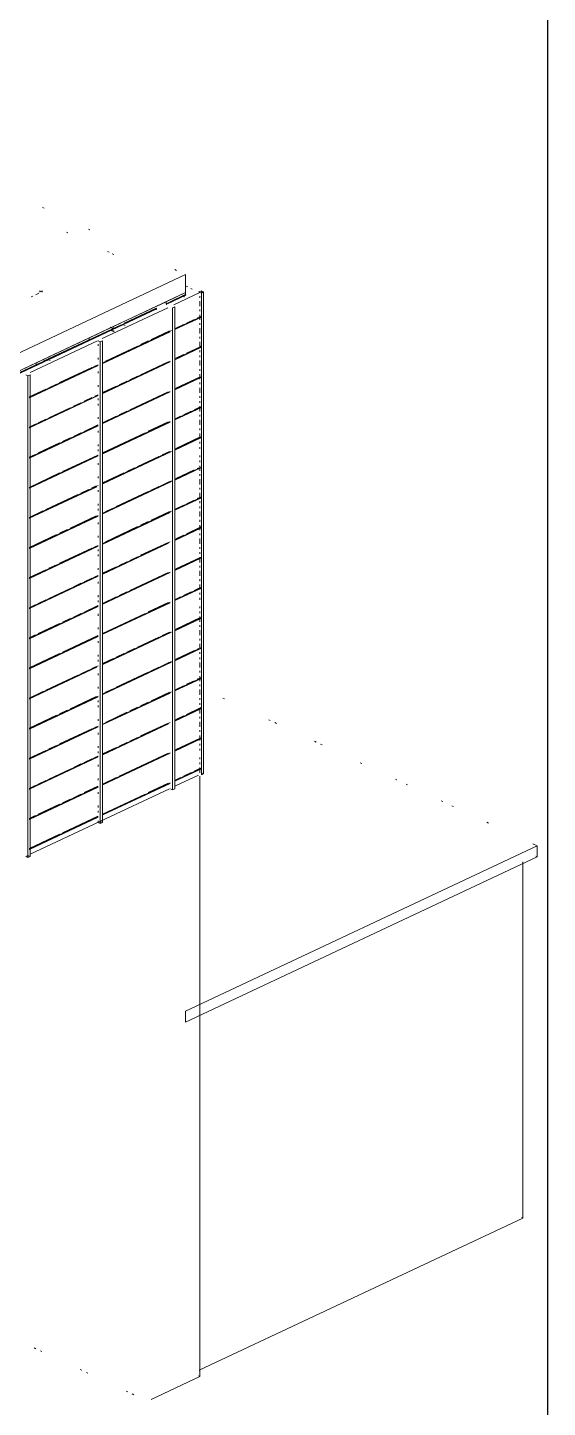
# Paper-space layout '03 3D Building and Roof' of a CAD drawing. Header units: millimetres. Extents: x 5 to 415, y 5 to 292.
# Drawn here: x 249.17 to 267.15, y 202.23 to 249.93 of the extents above; entities that cross this region are included whole.
import ezdxf

# ---------------------------------------------------------------- set-up
doc = ezdxf.new("R2010")
doc.units = ezdxf.units.MM
doc.layers.add('EXISTING', color=7, linetype='Continuous')
picture_1 = doc.add_image_def('image1.png', size_in_pixel=(1967, 1277))

# ---------------------------------------------------------------- blocks, each defined once
blk = doc.blocks.new('SHEET_03')
at = {"layer": 'EXISTING', "color": 250, "lineweight": 9}
for p, q in [((249.741, 243.685), (249.689, 243.71)), ((250.511, 242.854), (250.564, 242.83)), ((251.328, 242.94), (251.275, 242.965)), ((251.939, 242.184), (251.992, 242.159)), ((252.098, 242.109), (252.151, 242.085)), ((219.127, 224.72), (254.632, 241.389)), ((254.319, 241.536), (254.257, 241.565)), ((254.632, 240.765), (254.632, 241.389)), ((254.656, 240.988), (254.709, 240.964)), ((254.814, 240.914), (254.867, 240.889)), ((254.632, 240.765), (219.127, 224.096)), ((249.299, 240.619), (249.352, 240.644)), ((249.457, 240.694), (249.563, 240.743)), ((249.669, 240.828), (249.594, 240.793)), ((249.594, 240.787), (249.594, 240.828)), ((249.594, 240.828), (249.669, 240.793)), ((249.669, 240.787), (249.669, 240.828)), ((252.132, 239.591), (253.965, 240.452)), ((253.965, 240.452), (254.632, 240.765)), ((254.632, 240.692), (253.965, 240.379)), ((253.965, 240.379), (253.965, 240.452)), ((253.974, 240.345), (253.974, 240.383)), ((253.991, 240.385), (254.625, 240.683)), ((254.005, 240.395), (254.639, 240.693)), ((254.005, 240.379), (254.639, 240.676)), ((254.625, 240.699), (254.097, 240.451)), ((255.132, 240.765), (254.233, 240.343)), ((254.582, 240.668), (254.582, 240.609)), ((254.625, 240.699), (254.639, 240.693)), ((254.625, 240.683), (254.625, 240.699)), ((254.639, 240.676), (254.625, 240.683)), ((254.632, 240.692), (254.632, 240.765)), ((254.639, 240.693), (254.639, 240.676)), ((255.079, 240.79), (255.132, 240.765)), ((255.182, 240.823), (255.107, 240.788)), ((255.107, 240.788), (255.182, 240.753)), ((255.132, 240.589), (255.132, 240.647)), ((255.132, 240.296), (255.132, 240.472)), ((255.257, 240.788), (255.182, 240.823)), ((255.182, 224.172), (255.182, 240.823)), ((255.182, 240.753), (255.257, 240.788)), ((255.182, 240.753), (255.182, 224.101)), ((255.257, 224.137), (255.257, 240.788)), ((219.345, 224.123), (253.635, 240.222)), ((219.345, 224.107), (253.635, 240.205)), ((249.342, 238.202), (253.621, 240.211)), ((254.022, 240.243), (251.748, 239.176)), ((253.632, 240.222), (252.132, 239.518)), ((253.621, 240.228), (252.512, 239.707)), ((253.624, 240.181), (253.571, 240.206)), ((253.624, 240.218), (253.624, 240.181)), ((254.182, 240.236), (254.257, 240.272)), ((254.182, 240.236), (254.182, 223.585)), ((254.257, 223.62), (254.257, 240.272)), ((254.258, 239.509), (255.157, 239.931)), ((254.258, 239.488), (255.157, 239.91)), ((254.665, 239.694), (255.14, 239.918)), ((255.14, 239.939), (255.035, 239.889)), ((255.132, 240.12), (255.132, 240.178)), ((255.132, 239.827), (255.132, 240.003)), ((255.14, 239.946), (255.14, 239.926)), ((255.14, 239.939), (255.157, 239.931)), ((255.14, 239.918), (255.14, 239.939)), ((255.14, 239.926), (255.157, 239.933)), ((255.157, 239.91), (255.14, 239.918)), ((255.157, 239.931), (255.157, 239.91)), ((252.406, 239.657), (249.712, 238.392)), ((251.298, 239.2), (252.132, 239.591)), ((252.132, 239.518), (251.298, 239.127)), ((251.773, 238.342), (254.153, 239.459)), ((252.026, 239.568), (252.132, 239.518)), ((252.062, 239.482), (252.168, 239.432)), ((252.168, 239.407), (252.062, 239.457)), ((252.132, 239.518), (252.132, 239.591)), ((252.539, 239.625), (252.486, 239.649)), ((254.083, 239.442), (253.449, 239.144)), ((254.559, 239.666), (254.294, 239.542)), ((254.294, 239.521), (254.559, 239.645)), ((254.929, 239.839), (254.665, 239.715)), ((255.132, 239.651), (255.132, 239.709)), ((255.132, 239.358), (255.132, 239.533)), ((251.59, 239.102), (249.263, 238.01)), ((249.465, 238.339), (251.298, 239.2)), ((251.298, 239.127), (249.465, 238.266)), ((251.298, 239.127), (251.298, 239.2)), ((251.607, 239.098), (251.682, 239.063)), ((251.607, 238.922), (251.607, 238.981)), ((251.682, 239.063), (251.757, 239.098)), ((251.682, 239.063), (251.682, 222.411)), ((251.757, 222.446), (251.757, 239.098)), ((251.773, 238.321), (254.1, 239.414)), ((253.078, 238.95), (254.03, 239.397)), ((253.343, 239.095), (253.078, 238.971)), ((255.132, 239.182), (255.132, 239.24)), ((255.132, 238.889), (255.132, 239.064)), ((251.607, 238.453), (251.607, 238.512)), ((251.757, 238.329), (252.973, 238.9)), ((252.973, 238.921), (251.862, 238.4)), ((254.258, 238.468), (255.157, 238.89)), ((254.258, 238.447), (255.157, 238.869)), ((254.294, 238.48), (255.14, 238.877)), ((254.559, 238.625), (254.294, 238.501)), ((255.14, 238.898), (254.665, 238.675)), ((255.132, 238.713), (255.132, 238.771)), ((255.132, 238.537), (255.132, 238.595)), ((255.157, 238.914), (255.14, 238.906)), ((255.14, 238.906), (255.14, 238.885)), ((255.14, 238.898), (255.157, 238.89)), ((255.14, 238.877), (255.14, 238.898)), ((255.157, 238.869), (255.14, 238.877)), ((255.157, 238.89), (255.157, 238.869)), ((249.606, 238.343), (242.368, 234.944)), ((242.463, 235.052), (249.465, 238.339)), ((249.251, 238.166), (244.975, 236.158)), ((247.757, 237.458), (249.236, 238.152)), ((249.235, 237.151), (251.615, 238.268)), ((249.235, 237.13), (251.615, 238.247)), ((249.465, 238.266), (249.358, 238.216)), ((249.465, 238.266), (249.465, 238.339)), ((249.948, 238.415), (249.896, 238.439)), ((249.906, 237.46), (251.387, 238.156)), ((251.387, 238.176), (250.276, 237.655)), ((251.492, 238.205), (251.598, 238.255)), ((251.545, 238.251), (251.492, 238.226)), ((251.607, 237.984), (251.607, 238.042)), ((251.773, 237.302), (254.1, 238.394)), ((251.773, 237.281), (254.1, 238.373)), ((252.338, 237.562), (254.03, 238.356)), ((254.03, 238.377), (253.078, 237.93)), ((255.132, 238.244), (255.132, 238.419)), ((255.132, 238.068), (255.132, 238.126)), ((249.106, 237.924), (249.181, 237.889)), ((249.181, 237.889), (249.256, 237.924)), ((249.181, 237.889), (249.181, 221.237)), ((249.256, 221.272), (249.256, 237.924)), ((250.17, 237.605), (249.906, 237.481)), ((251.607, 237.515), (251.607, 237.573)), ((252.232, 237.533), (251.757, 237.309)), ((252.603, 237.706), (252.338, 237.582)), ((252.973, 237.88), (252.708, 237.756)), ((254.258, 237.427), (255.157, 237.849)), ((254.258, 237.407), (255.157, 237.829)), ((255.14, 237.857), (254.294, 237.46)), ((254.294, 237.439), (254.823, 237.687)), ((254.929, 237.737), (255.14, 237.836)), ((255.132, 237.774), (255.132, 237.95)), ((255.132, 237.599), (255.132, 237.657)), ((255.14, 237.857), (255.157, 237.849)), ((255.14, 237.836), (255.14, 237.857)), ((255.157, 237.829), (255.14, 237.836)), ((255.157, 237.849), (255.157, 237.829)), ((249.8, 237.432), (249.219, 237.159)), ((249.219, 237.138), (249.8, 237.411)), ((249.235, 236.11), (251.615, 237.227)), ((249.235, 236.089), (251.615, 237.206)), ((251.122, 236.991), (251.598, 237.214)), ((251.387, 237.136), (251.122, 237.011)), ((251.598, 237.235), (251.492, 237.185)), ((251.607, 237.046), (251.607, 237.104)), ((251.757, 237.289), (252.232, 237.512)), ((251.773, 236.261), (254.1, 237.353)), ((251.773, 236.24), (254.1, 237.332)), ((254.03, 237.336), (252.708, 236.715)), ((253.343, 236.992), (254.03, 237.315)), ((255.132, 237.305), (255.132, 237.481)), ((255.132, 237.13), (255.132, 237.188)), ((249.536, 236.246), (250.646, 236.767)), ((250.646, 236.788), (249.906, 236.441)), ((251.016, 236.962), (250.752, 236.838)), ((250.752, 236.817), (251.016, 236.941)), ((251.607, 236.87), (251.607, 236.928)), ((251.757, 236.248), (253.237, 236.943)), ((252.603, 236.666), (252.338, 236.542)), ((254.258, 236.387), (255.157, 236.809)), ((254.258, 236.366), (255.157, 236.788)), ((254.294, 236.399), (255.14, 236.796)), ((254.823, 236.668), (254.559, 236.543)), ((255.14, 236.816), (254.929, 236.717)), ((255.132, 236.954), (255.132, 237.012)), ((255.132, 236.66), (255.132, 236.836)), ((255.14, 236.816), (255.157, 236.809)), ((255.14, 236.796), (255.14, 236.816)), ((255.157, 236.788), (255.14, 236.796)), ((255.157, 236.809), (255.157, 236.788)), ((249.43, 236.217), (249.219, 236.118)), ((249.219, 236.097), (249.43, 236.196)), ((249.235, 235.069), (251.615, 236.186)), ((249.235, 235.049), (251.615, 236.166)), ((249.8, 236.391), (249.536, 236.267)), ((250.382, 235.602), (251.598, 236.173)), ((251.598, 236.194), (251.122, 235.971)), ((251.607, 236.401), (251.607, 236.459)), ((252.232, 236.492), (251.757, 236.269)), ((251.757, 235.207), (254.083, 236.299)), ((251.773, 235.22), (254.1, 236.312)), ((251.773, 235.199), (254.1, 236.291)), ((254.03, 236.295), (253.343, 235.973)), ((254.453, 236.494), (254.294, 236.419)), ((255.132, 236.485), (255.132, 236.543)), ((255.132, 236.191), (255.132, 236.367)), ((250.646, 235.747), (250.382, 235.623)), ((251.016, 235.921), (250.752, 235.797)), ((251.607, 235.932), (251.607, 235.99)), ((253.237, 235.923), (251.757, 235.228)), ((254.258, 235.346), (255.157, 235.768)), ((254.258, 235.325), (255.157, 235.747)), ((255.14, 235.776), (254.294, 235.379)), ((254.294, 235.358), (255.088, 235.73)), ((255.132, 236.016), (255.132, 236.074)), ((255.132, 235.722), (255.132, 235.898)), ((255.14, 235.776), (255.157, 235.768)), ((255.157, 235.768), (255.157, 235.747)), ((249.219, 235.056), (250.276, 235.553)), ((249.43, 235.176), (249.219, 235.077)), ((249.235, 234.029), (251.615, 235.146)), ((250.276, 235.574), (249.536, 235.226)), ((251.598, 235.153), (250.382, 234.583)), ((251.607, 235.463), (251.607, 235.521)), ((251.607, 235.287), (251.607, 235.345)), ((251.773, 234.159), (254.153, 235.276)), ((251.773, 234.179), (254.1, 235.272)), ((254.083, 235.279), (253.819, 235.155)), ((253.819, 235.134), (254.083, 235.259)), ((255.132, 235.546), (255.132, 235.605)), ((255.132, 235.371), (255.132, 235.429)), ((255.132, 235.077), (255.132, 235.136)), ((249.235, 234.008), (251.615, 235.125)), ((249.8, 234.289), (251.281, 234.984)), ((251.387, 235.033), (251.545, 235.108)), ((251.607, 234.818), (251.607, 234.876)), ((252.232, 234.39), (253.713, 235.085)), ((252.867, 234.708), (252.603, 234.584)), ((253.713, 235.106), (252.973, 234.758)), ((254.258, 234.305), (255.157, 234.727)), ((254.258, 234.284), (255.157, 234.706)), ((255.035, 234.665), (255.14, 234.714)), ((255.088, 234.71), (255.035, 234.685)), ((255.132, 234.902), (255.132, 234.96)), ((255.132, 234.608), (255.132, 234.784)), ((255.157, 234.706), (255.14, 234.714)), ((255.157, 234.727), (255.157, 234.706)), ((250.276, 234.533), (249.219, 234.036)), ((249.219, 234.016), (249.695, 234.239)), ((251.607, 234.349), (251.607, 234.407)), ((252.497, 234.535), (251.757, 234.187)), ((251.757, 234.166), (252.127, 234.34)), ((251.773, 233.139), (254.153, 234.256)), ((251.773, 233.118), (254.153, 234.235)), ((253.449, 233.92), (254.083, 234.218)), ((254.083, 234.239), (253.819, 234.115)), ((254.929, 234.636), (254.294, 234.338)), ((254.294, 234.317), (254.929, 234.615)), ((255.132, 234.432), (255.132, 234.491)), ((255.132, 234.139), (255.132, 234.315)), ((249.219, 232.975), (251.545, 234.067)), ((249.235, 232.988), (251.615, 234.105)), ((249.235, 232.967), (251.562, 234.059)), ((250.911, 233.79), (249.8, 233.269)), ((251.281, 233.964), (251.016, 233.84)), ((251.545, 234.088), (251.387, 234.013)), ((251.607, 233.88), (251.607, 233.938)), ((251.862, 233.175), (253.343, 233.87)), ((253.343, 233.891), (252.232, 233.37)), ((253.713, 234.065), (253.449, 233.941)), ((255.132, 233.963), (255.132, 234.022)), ((255.132, 233.67), (255.132, 233.846)), ((255.14, 233.702), (255.14, 233.681)), ((251.607, 233.411), (251.607, 233.469)), ((251.607, 233.235), (251.607, 233.293)), ((252.127, 233.32), (251.862, 233.196)), ((254.258, 233.265), (255.157, 233.687)), ((254.258, 233.244), (255.157, 233.666)), ((254.559, 233.421), (254.294, 233.297)), ((254.294, 233.276), (254.559, 233.4)), ((254.665, 233.45), (255.14, 233.674)), ((254.929, 233.595), (254.665, 233.471)), ((255.14, 233.694), (255.035, 233.645)), ((255.132, 233.494), (255.132, 233.553)), ((255.132, 233.318), (255.132, 233.377)), ((255.14, 233.694), (255.157, 233.687)), ((255.14, 233.674), (255.14, 233.694)), ((255.14, 233.681), (255.157, 233.689)), ((255.157, 233.666), (255.14, 233.674)), ((255.157, 233.687), (255.157, 233.666)), ((249.695, 233.219), (249.219, 232.996)), ((249.235, 231.947), (251.615, 233.064)), ((249.235, 231.926), (251.615, 233.043)), ((250.276, 232.431), (251.598, 233.051)), ((251.545, 233.047), (250.646, 232.625)), ((251.607, 232.766), (251.607, 232.824)), ((251.773, 232.098), (254.153, 233.215)), ((251.773, 232.077), (254.1, 233.169)), ((253.078, 232.705), (254.03, 233.152)), ((253.343, 232.85), (253.078, 232.726)), ((254.083, 233.198), (253.449, 232.9)), ((255.132, 233.025), (255.132, 233.201)), ((255.132, 232.849), (255.132, 232.908)), ((250.17, 232.402), (249.219, 231.955)), ((249.219, 231.934), (250.17, 232.381)), ((250.541, 232.576), (250.276, 232.451)), ((251.607, 232.297), (251.607, 232.355)), ((251.757, 232.085), (252.973, 232.656)), ((252.973, 232.677), (251.862, 232.155)), ((254.258, 232.224), (255.157, 232.646)), ((254.258, 232.203), (255.157, 232.625)), ((254.294, 232.236), (255.14, 232.633)), ((254.559, 232.381), (254.294, 232.256)), ((255.14, 232.654), (254.665, 232.43)), ((255.132, 232.556), (255.132, 232.732)), ((255.132, 232.38), (255.132, 232.439)), ((255.157, 232.669), (255.14, 232.661)), ((255.14, 232.661), (255.14, 232.641)), ((255.14, 232.654), (255.157, 232.646)), ((255.14, 232.633), (255.14, 232.654)), ((255.157, 232.625), (255.14, 232.633)), ((255.157, 232.646), (255.157, 232.625)), ((249.235, 230.906), (251.615, 232.023)), ((249.235, 230.886), (251.615, 232.003)), ((249.906, 231.216), (251.387, 231.911)), ((251.387, 231.932), (250.276, 231.411)), ((251.492, 231.961), (251.598, 232.01)), ((251.545, 232.006), (251.492, 231.982)), ((251.607, 231.827), (251.607, 231.886)), ((251.773, 231.057), (254.1, 232.149)), ((251.773, 231.036), (254.047, 232.104)), ((252.338, 231.317), (254.03, 232.112)), ((254.03, 232.132), (253.078, 231.686)), ((255.132, 232.087), (255.132, 232.263)), ((255.132, 231.911), (255.132, 231.97)), ((255.132, 231.735), (255.132, 231.794)), ((250.17, 231.361), (249.906, 231.237)), ((251.607, 231.652), (251.607, 231.71)), ((252.603, 231.462), (252.338, 231.338)), ((252.973, 231.636), (252.708, 231.512)), ((254.258, 231.183), (255.157, 231.605)), ((254.258, 231.162), (255.157, 231.584)), ((255.14, 231.613), (254.294, 231.216)), ((254.294, 231.195), (254.823, 231.443)), ((254.929, 231.493), (255.14, 231.592)), ((255.132, 231.442), (255.132, 231.618)), ((255.132, 231.266), (255.132, 231.325)), ((255.14, 231.613), (255.157, 231.605)), ((255.14, 231.592), (255.14, 231.613)), ((255.157, 231.584), (255.14, 231.592)), ((255.157, 231.605), (255.157, 231.584)), ((249.8, 231.187), (249.219, 230.914)), ((249.219, 230.893), (249.8, 231.167)), ((249.235, 229.866), (251.615, 230.983)), ((249.235, 229.845), (251.615, 230.962)), ((250.752, 230.573), (251.598, 230.97)), ((251.387, 230.891), (251.122, 230.767)), ((251.598, 230.991), (251.492, 230.941)), ((251.607, 231.183), (251.607, 231.241)), ((252.232, 231.288), (251.757, 231.065)), ((251.757, 231.044), (252.232, 231.268)), ((251.773, 230.016), (254.1, 231.109)), ((251.773, 229.996), (254.1, 231.088)), ((254.03, 231.092), (252.708, 230.471)), ((253.343, 230.748), (254.03, 231.071)), ((255.132, 230.973), (255.132, 231.149)), ((255.132, 230.797), (255.132, 230.856)), ((249.536, 230.002), (250.646, 230.523)), ((250.646, 230.544), (249.906, 230.196)), ((251.016, 230.718), (250.752, 230.593)), ((251.607, 230.713), (251.607, 230.772)), ((251.757, 230.003), (253.237, 230.698)), ((252.603, 230.421), (252.338, 230.297)), ((254.258, 230.142), (255.157, 230.564)), ((254.258, 230.122), (255.157, 230.544)), ((254.294, 230.154), (255.14, 230.551)), ((254.823, 230.423), (254.559, 230.299)), ((255.14, 230.572), (254.929, 230.473)), ((255.132, 230.504), (255.132, 230.68)), ((255.132, 230.328), (255.132, 230.387)), ((255.14, 230.572), (255.157, 230.564)), ((255.14, 230.551), (255.14, 230.572)), ((255.157, 230.544), (255.14, 230.551)), ((255.157, 230.564), (255.157, 230.544)), ((249.43, 229.973), (249.219, 229.874)), ((249.219, 229.853), (249.43, 229.952)), ((249.235, 228.825), (251.615, 229.942)), ((249.235, 228.804), (251.615, 229.921)), ((249.8, 230.147), (249.536, 230.023)), ((250.382, 229.358), (251.598, 229.929)), ((251.598, 229.95), (251.122, 229.726)), ((251.607, 230.244), (251.607, 230.303)), ((251.607, 230.069), (251.607, 230.127)), ((252.232, 230.248), (251.757, 230.024)), ((251.757, 228.963), (254.083, 230.055)), ((251.773, 228.976), (254.1, 230.068)), ((251.773, 228.955), (254.1, 230.047)), ((254.03, 230.051), (253.343, 229.728)), ((254.453, 230.249), (254.294, 230.175)), ((255.132, 230.152), (255.132, 230.211)), ((255.132, 229.859), (255.132, 229.918)), ((250.646, 229.503), (250.382, 229.379)), ((251.016, 229.677), (250.752, 229.553)), ((251.607, 229.599), (251.607, 229.658)), ((253.237, 229.679), (251.757, 228.984)), ((254.258, 229.102), (255.157, 229.524)), ((254.258, 229.081), (255.157, 229.503)), ((255.14, 229.531), (254.294, 229.134)), ((254.294, 229.113), (255.088, 229.486)), ((255.132, 229.683), (255.132, 229.742)), ((255.132, 229.39), (255.132, 229.566)), ((255.14, 229.531), (255.157, 229.524)), ((255.157, 229.524), (255.157, 229.503)), ((249.219, 228.812), (250.065, 229.209)), ((249.43, 228.932), (249.219, 228.833)), ((250.276, 229.329), (249.536, 228.982)), ((250.17, 229.259), (250.276, 229.308)), ((251.607, 229.13), (251.607, 229.189)), ((251.773, 227.914), (254.153, 229.031)), ((251.773, 227.935), (254.1, 229.027)), ((254.083, 229.035), (253.819, 228.911)), ((253.819, 228.89), (254.083, 229.014)), ((255.132, 229.214), (255.132, 229.273)), ((255.132, 228.921), (255.132, 229.097)), ((249.235, 227.784), (251.615, 228.901)), ((249.235, 227.764), (251.615, 228.88)), ((249.8, 228.044), (251.545, 228.863)), ((251.598, 228.909), (250.382, 228.338)), ((251.607, 228.661), (251.607, 228.72)), ((252.232, 228.145), (253.713, 228.84)), ((252.867, 228.464), (252.603, 228.34)), ((253.713, 228.861), (252.973, 228.514)), ((254.258, 228.061), (255.157, 228.483)), ((254.258, 228.04), (255.157, 228.462)), ((255.035, 228.42), (255.14, 228.47)), ((255.088, 228.466), (255.035, 228.441)), ((255.132, 228.745), (255.132, 228.804)), ((255.132, 228.452), (255.132, 228.628)), ((255.157, 228.462), (255.14, 228.47)), ((255.157, 228.483), (255.157, 228.462)), ((250.276, 228.289), (249.219, 227.792)), ((249.219, 227.771), (249.695, 227.995)), ((251.607, 228.192), (251.607, 228.251)), ((251.607, 228.016), (251.607, 228.075)), ((252.127, 228.117), (251.757, 227.943)), ((251.757, 227.922), (252.127, 228.096)), ((251.773, 226.894), (254.153, 228.011)), ((251.773, 226.874), (254.153, 227.99)), ((252.497, 228.29), (252.232, 228.166)), ((254.083, 227.994), (253.819, 227.87)), ((254.929, 228.391), (254.294, 228.094)), ((254.294, 228.073), (254.929, 228.371)), ((255.132, 228.276), (255.132, 228.335)), ((255.132, 228.1), (255.132, 228.159)), ((255.132, 227.807), (255.132, 227.983)), ((249.219, 226.731), (251.545, 227.823)), ((249.235, 226.744), (251.615, 227.861)), ((249.235, 226.723), (251.562, 227.815)), ((250.911, 227.546), (249.8, 227.024)), ((251.281, 227.719), (251.016, 227.595)), ((251.545, 227.844), (251.387, 227.769)), ((251.607, 227.547), (251.607, 227.606)), ((251.862, 226.931), (253.343, 227.626)), ((253.343, 227.647), (252.232, 227.126)), ((253.449, 227.676), (254.083, 227.973)), ((253.713, 227.821), (253.449, 227.696)), ((255.132, 227.631), (255.132, 227.69)), ((255.132, 227.338), (255.132, 227.514)), ((251.607, 227.078), (251.607, 227.137)), ((252.127, 227.076), (251.862, 226.952)), ((254.258, 227.02), (255.157, 227.442)), ((254.258, 226.999), (255.157, 227.421)), ((254.559, 227.177), (254.294, 227.053)), ((254.294, 227.032), (254.559, 227.156)), ((254.665, 227.206), (255.14, 227.429)), ((254.929, 227.351), (254.665, 227.227)), ((255.14, 227.45), (255.035, 227.4)), ((255.132, 227.162), (255.132, 227.221)), ((255.132, 226.869), (255.132, 227.045)), ((255.14, 227.458), (255.14, 227.437)), ((255.14, 227.45), (255.157, 227.442)), ((255.14, 227.429), (255.14, 227.45)), ((255.157, 227.421), (255.14, 227.429)), ((255.157, 227.442), (255.157, 227.421)), ((249.695, 226.975), (249.219, 226.751)), ((249.235, 225.703), (251.615, 226.82)), ((249.235, 225.682), (251.615, 226.799)), ((250.276, 226.186), (251.598, 226.807)), ((251.545, 226.803), (250.646, 226.381)), ((251.607, 226.609), (251.607, 226.668)), ((251.773, 225.854), (254.153, 226.971)), ((251.773, 225.833), (254.1, 226.925)), ((253.078, 226.461), (254.03, 226.908)), ((253.343, 226.606), (253.078, 226.482)), ((254.083, 226.954), (253.449, 226.656)), ((255.132, 226.693), (255.132, 226.752)), ((255.132, 226.517), (255.132, 226.576)), ((255.979, 226.72), (255.927, 226.745)), ((250.17, 226.157), (249.219, 225.711)), ((249.219, 225.69), (250.17, 226.137)), ((250.541, 226.331), (250.276, 226.207)), ((251.607, 226.433), (251.607, 226.492)), ((251.757, 225.841), (252.603, 226.238)), ((252.603, 226.259), (251.862, 225.911)), ((252.973, 226.432), (252.708, 226.308)), ((252.708, 226.287), (252.973, 226.412)), ((254.258, 225.979), (255.157, 226.401)), ((254.258, 225.959), (255.157, 226.381)), ((254.294, 225.991), (255.14, 226.388)), ((254.559, 226.136), (254.294, 226.012)), ((255.14, 226.409), (254.665, 226.186)), ((255.132, 226.224), (255.132, 226.4)), ((255.132, 226.048), (255.132, 226.107)), ((255.157, 226.425), (255.14, 226.417)), ((255.14, 226.417), (255.14, 226.396)), ((255.14, 226.409), (255.157, 226.401)), ((255.14, 226.388), (255.14, 226.409)), ((255.157, 226.381), (255.14, 226.388)), ((255.157, 226.401), (255.157, 226.381)), ((249.235, 224.662), (251.615, 225.779)), ((249.235, 224.641), (251.615, 225.758)), ((249.906, 224.972), (251.387, 225.667)), ((251.387, 225.688), (250.276, 225.166)), ((251.492, 225.717), (251.598, 225.766)), ((251.545, 225.762), (251.492, 225.737)), ((251.607, 225.964), (251.607, 226.023)), ((251.773, 224.813), (254.1, 225.905)), ((251.773, 224.792), (254.047, 225.859)), ((252.338, 225.073), (253.607, 225.669)), ((254.03, 225.888), (253.078, 225.441)), ((253.713, 225.718), (254.03, 225.867)), ((255.132, 225.755), (255.132, 225.931)), ((255.132, 225.579), (255.132, 225.638)), ((257.563, 225.977), (257.51, 226.002)), ((257.774, 225.878), (257.721, 225.902)), ((250.17, 225.117), (249.906, 224.993)), ((251.607, 225.495), (251.607, 225.554)), ((252.603, 225.218), (252.338, 225.094)), ((252.973, 225.392), (252.708, 225.267)), ((254.258, 224.939), (255.157, 225.361)), ((254.258, 224.918), (255.157, 225.34)), ((255.14, 225.369), (254.294, 224.971)), ((254.294, 224.951), (254.823, 225.199)), ((254.929, 225.248), (255.14, 225.348)), ((255.132, 225.286), (255.132, 225.462)), ((255.132, 225.11), (255.132, 225.169)), ((255.14, 225.369), (255.157, 225.361)), ((255.14, 225.348), (255.14, 225.369)), ((255.157, 225.34), (255.14, 225.348)), ((255.157, 225.361), (255.157, 225.34)), ((259.147, 225.233), (259.094, 225.258)), ((259.358, 225.134), (259.305, 225.159)), ((249.8, 224.943), (249.219, 224.67)), ((249.219, 224.649), (249.8, 224.922)), ((249.235, 223.621), (251.615, 224.738)), ((249.235, 223.601), (251.615, 224.718)), ((250.752, 224.328), (251.598, 224.725)), ((251.387, 224.647), (251.122, 224.523)), ((251.598, 224.746), (251.492, 224.697)), ((251.607, 225.026), (251.607, 225.085)), ((251.607, 224.85), (251.607, 224.909)), ((252.232, 225.044), (251.757, 224.821)), ((251.757, 224.8), (252.232, 225.023)), ((251.773, 223.772), (254.1, 224.864)), ((251.773, 223.751), (254.1, 224.843)), ((254.03, 224.847), (252.338, 224.053)), ((253.343, 224.504), (254.03, 224.826)), ((255.132, 224.934), (255.132, 224.993)), ((255.132, 224.641), (255.132, 224.7)), ((249.219, 223.608), (250.646, 224.279)), ((250.646, 224.299), (249.906, 223.952)), ((251.016, 224.473), (250.752, 224.349)), ((251.607, 224.381), (251.607, 224.44)), ((251.757, 223.759), (253.237, 224.454)), ((254.258, 223.898), (255.157, 224.32)), ((254.258, 223.877), (255.157, 224.299)), ((254.294, 223.91), (255.14, 224.307)), ((254.823, 224.179), (254.559, 224.055)), ((255.14, 224.328), (254.929, 224.229)), ((255.132, 224.465), (255.132, 224.524)), ((255.132, 224.172), (255.132, 224.348)), ((255.14, 224.328), (255.157, 224.32)), ((255.14, 224.307), (255.14, 224.328)), ((255.157, 224.299), (255.14, 224.307)), ((255.157, 224.32), (255.157, 224.299)), ((255.182, 224.172), (255.257, 224.137)), ((260.73, 224.49), (260.677, 224.515)), ((249.43, 223.729), (249.219, 223.629)), ((249.235, 222.581), (251.615, 223.698)), ((249.8, 223.902), (249.536, 223.778)), ((250.382, 223.114), (251.598, 223.685)), ((251.598, 223.706), (251.122, 223.482)), ((251.607, 223.912), (251.607, 223.971)), ((252.232, 224.003), (251.757, 223.78)), ((251.757, 222.718), (254.083, 223.811)), ((251.773, 222.731), (254.1, 223.824)), ((251.773, 222.711), (254.1, 223.803)), ((254.03, 223.807), (253.343, 223.484)), ((255.079, 224.088), (254.286, 223.716)), ((254.453, 224.005), (254.294, 223.931)), ((255.132, 203.299), (255.132, 224.055)), ((255.257, 224.137), (255.182, 224.101)), ((261.944, 223.92), (261.891, 223.945)), ((262.314, 223.747), (262.261, 223.771)), ((249.235, 222.56), (251.615, 223.677)), ((254.075, 223.617), (249.263, 221.358)), ((250.646, 223.259), (250.382, 223.135)), ((251.016, 223.432), (250.752, 223.308)), ((251.607, 223.443), (251.607, 223.502)), ((253.237, 223.434), (251.757, 222.739)), ((254.182, 223.585), (254.107, 223.62)), ((254.257, 223.62), (254.182, 223.585)), ((249.219, 222.568), (250.065, 222.965)), ((250.276, 223.085), (249.536, 222.737)), ((250.17, 223.015), (250.276, 223.064)), ((251.607, 222.974), (251.607, 223.033)), ((251.607, 222.798), (251.607, 222.857)), ((263.528, 223.177), (263.475, 223.201)), ((263.897, 223.003), (263.844, 223.028)), ((249.43, 222.688), (249.219, 222.589)), ((249.219, 221.527), (251.545, 222.619)), ((249.235, 221.54), (251.615, 222.657)), ((249.235, 221.519), (251.615, 222.636)), ((251.598, 222.665), (250.382, 222.094)), ((251.607, 222.446), (251.607, 222.505)), ((251.607, 222.446), (251.682, 222.482)), ((251.682, 222.411), (251.607, 222.446)), ((251.682, 222.482), (251.757, 222.446)), ((251.757, 222.446), (251.682, 222.411)), ((265.111, 222.433), (265.059, 222.458)), ((250.276, 222.044), (249.219, 221.548)), ((249.106, 221.272), (249.181, 221.308)), ((249.181, 221.308), (249.256, 221.272)), ((254.632, 215.927), (266.8, 221.64)), ((266.8, 221.64), (266.642, 221.714)), ((266.8, 221.265), (266.8, 221.64)), ((249.181, 221.237), (249.106, 221.272)), ((249.256, 221.272), (249.181, 221.237)), ((266.8, 221.265), (254.632, 215.553)), ((266.3, 208.777), (266.3, 221.09)), ((266.748, 221.29), (266.8, 221.265)), ((254.632, 215.927), (254.632, 215.553)), ((266.3, 208.777), (255.109, 203.523)), ((266.248, 208.802), (266.3, 208.777)), ((249.455, 204.263), (249.403, 204.288)), ((249.667, 204.164), (249.614, 204.189)), ((251.044, 203.518), (250.991, 203.542)), ((251.256, 203.418), (251.203, 203.443)), ((253.44, 202.505), (255.132, 203.299)), ((255.132, 203.299), (255.079, 203.324)), ((252.632, 202.772), (252.579, 202.797)), ((252.844, 202.672), (252.791, 202.697))]:
    blk.add_line(p, q, dxfattribs=at)
image = blk.add_image(picture_1, insert=(83.85, 151), size_in_units=(183.299, 119))

psp = doc.layouts.new('03 3D Building and Roof')

# ---------------------------------------------------------------- block references
psp.add_blockref('SHEET_03', (0, 0))

doc.saveas('drawing.dxf')
